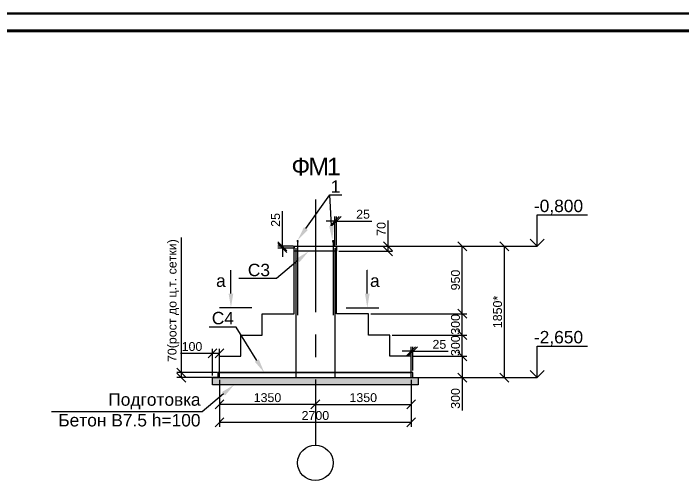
# Model space of a CAD drawing. Header units: millimetres. Extents: x -25736 to -23046, y 7958 to 9460.
# Drawn here: x -24282 to -24093.4, y 8596.1 to 8727.8 of the extents above; entities that cross this region are included whole.
import ezdxf
from ezdxf import colors
from ezdxf.entities.mleader import LeaderData, LeaderLine
from ezdxf.math import Vec2, Vec3

# ---------------------------------------------------------------- set-up
doc = ezdxf.new("R2010")
doc.units = ezdxf.units.MM
doc.linetypes.add('осевая', pattern=[50.8, 31.75, -6.35, 6.35, -6.35])
doc.layers.get('0').update_dxf_attribs({"lineweight": 30})
doc.layers.add('Оси', color=5, linetype='осевая')
doc.layers.add('Размеры', color=140, linetype='Continuous')
for name, color, linetype, lineweight in [('основной', 7, 'Continuous', 30), ('Средняя_0.5', 7, 'Continuous', 50), ('Текст', 252, 'Continuous', 18)]:
    doc.layers.add(name, color=color, linetype=linetype, lineweight=lineweight)
doc.styles.get("Standard").update_dxf_attribs({"font": 'ARIALUNI.TTF'})
doc.dimstyles.new('ISO-25', dxfattribs={"dimtxt": 2.5, "dimasz": 2.5, "dimexe": 1.25, "dimexo": 0.625, "dimtad": 1, "dimtxsty": 'Standard', "dimblk": 'OBLIQUE', "dimcen": 2.5, "dimadec": 0, "dimazin": 0, "dimtfac": 1, "dimtmove": 0, "dimatfit": 3, "dimfxl": 1, "dimarcsym": 0})

# ---------------------------------------------------------------- blocks, each defined once
blk = doc.blocks.new('_Oblique')
at = {"color": 0, "linetype": 'ByBlock', "lineweight": -2}
blk.add_line((-0.5, -0.5), (0.5, 0.5), dxfattribs=at)
blk = doc.blocks.new('*D86')
at = {"layer": 'Defpoints', "color": 0, "transparency": 16777216}
for p in [(-24595.29, 8266.03), (-24568.29, 8264.03), (-24595.29, 8258.46)]:
    blk.add_point(p, dxfattribs=at)
at = {"layer": 'Размеры', "color": 0, "lineweight": -2, "transparency": 16777216}
for p, q in [((-24595.29, 8265.4), (-24595.29, 8257.21)), ((-24568.29, 8263.4), (-24568.29, 8257.21)), ((-24568.29, 8258.46), (-24595.29, 8258.46))]:
    blk.add_line(p, q, dxfattribs=at)
at = {"layer": 'Размеры', "color": 0, "lineweight": -2, "transparency": 16777216, "xscale": 2.5, "yscale": 2.5, "zscale": 2.5, "rotation": 180}
blk.add_blockref('_Oblique', (-24595.29, 8258.46), dxfattribs=at)
at = {"layer": 'Размеры', "color": 0, "lineweight": -2, "transparency": 16777216, "xscale": 2.5, "yscale": 2.5, "zscale": 2.5}
blk.add_blockref('_Oblique', (-24568.29, 8258.46), dxfattribs=at)
at = {"layer": 'Размеры', "color": 0, "transparency": 16777216, "insert": (-24581.79, 8260.36), "char_height": 2.5, "attachment_point": 5}
blk.add_mtext('1350', dxfattribs=at)
blk = doc.blocks.new('*D87')
at = {"layer": 'Defpoints', "color": 0, "transparency": 16777216}
for p in [(-24541.29, 8266.03), (-24568.29, 8264.03), (-24541.29, 8258.46)]:
    blk.add_point(p, dxfattribs=at)
at = {"layer": 'Размеры', "color": 0, "lineweight": -2, "transparency": 16777216}
for p, q in [((-24541.29, 8265.4), (-24541.29, 8257.21)), ((-24568.29, 8263.4), (-24568.29, 8257.21)), ((-24568.29, 8258.46), (-24541.29, 8258.46))]:
    blk.add_line(p, q, dxfattribs=at)
at = {"layer": 'Размеры', "color": 0, "lineweight": -2, "transparency": 16777216, "xscale": 2.5, "yscale": 2.5, "zscale": 2.5, "rotation": 180}
blk.add_blockref('_Oblique', (-24568.29, 8258.46), dxfattribs=at)
at = {"layer": 'Размеры', "color": 0, "lineweight": -2, "transparency": 16777216, "xscale": 2.5, "yscale": 2.5, "zscale": 2.5}
blk.add_blockref('_Oblique', (-24541.29, 8258.46), dxfattribs=at)
at = {"layer": 'Размеры', "color": 0, "transparency": 16777216, "insert": (-24554.79, 8260.36), "char_height": 2.5, "attachment_point": 5}
blk.add_mtext('1350', dxfattribs=at)
blk = doc.blocks.new('*D88')
at = {"layer": 'Defpoints', "color": 0, "transparency": 16777216}
for p in [(-24562.29, 8303.03), (-24526.9, 8303.03), (-24553.29, 8284.03)]:
    blk.add_point(p, dxfattribs=at)
at = {"layer": 'Размеры', "color": 0, "lineweight": -2, "transparency": 16777216}
for p, q in [((-24561.67, 8303.03), (-24525.65, 8303.03)), ((-24526.9, 8284.03), (-24526.9, 8303.03)), ((-24552.67, 8284.03), (-24525.65, 8284.03))]:
    blk.add_line(p, q, dxfattribs=at)
at = {"layer": 'Размеры', "color": 0, "lineweight": -2, "transparency": 16777216, "xscale": 2.5, "yscale": 2.5, "zscale": 2.5}
for p, rotation in [((-24526.9, 8303.03), 90), ((-24526.9, 8284.03), 270)]:
    blk.add_blockref('_Oblique', p, dxfattribs=dict(at, rotation=rotation))
at = {"layer": 'Размеры', "color": 0, "transparency": 16777216, "insert": (-24528.8, 8293.53), "char_height": 2.5, "attachment_point": 5, "rotation": 90}
blk.add_mtext('950', dxfattribs=at)
blk = doc.blocks.new('*D89')
at = {"layer": 'Defpoints', "color": 0, "transparency": 16777216}
for p in [(-24553.29, 8284.03), (-24526.9, 8284.03), (-24547.29, 8278.03)]:
    blk.add_point(p, dxfattribs=at)
at = {"layer": 'Размеры', "color": 0, "lineweight": -2, "transparency": 16777216}
for p, q in [((-24552.67, 8284.03), (-24525.65, 8284.03)), ((-24526.9, 8278.03), (-24526.9, 8284.03)), ((-24546.67, 8278.03), (-24525.65, 8278.03))]:
    blk.add_line(p, q, dxfattribs=at)
at = {"layer": 'Размеры', "color": 0, "lineweight": -2, "transparency": 16777216, "xscale": 2.5, "yscale": 2.5, "zscale": 2.5}
for p, rotation in [((-24526.9, 8284.03), 90), ((-24526.9, 8278.03), 270)]:
    blk.add_blockref('_Oblique', p, dxfattribs=dict(at, rotation=rotation))
at = {"layer": 'Размеры', "color": 0, "transparency": 16777216, "insert": (-24528.8, 8281.03), "char_height": 2.5, "attachment_point": 5, "rotation": 90}
blk.add_mtext('300', dxfattribs=at)
blk = doc.blocks.new('*D90')
at = {"layer": 'Defpoints', "color": 0, "transparency": 16777216}
for p in [(-24547.29, 8278.03), (-24526.9, 8278.03), (-24541.29, 8272.03)]:
    blk.add_point(p, dxfattribs=at)
at = {"layer": 'Размеры', "color": 0, "lineweight": -2, "transparency": 16777216}
for p, q in [((-24546.67, 8278.03), (-24525.65, 8278.03)), ((-24526.9, 8272.03), (-24526.9, 8278.03)), ((-24540.67, 8272.03), (-24525.65, 8272.03))]:
    blk.add_line(p, q, dxfattribs=at)
at = {"layer": 'Размеры', "color": 0, "lineweight": -2, "transparency": 16777216, "xscale": 2.5, "yscale": 2.5, "zscale": 2.5}
for p, rotation in [((-24526.9, 8278.03), 90), ((-24526.9, 8272.03), 270)]:
    blk.add_blockref('_Oblique', p, dxfattribs=dict(at, rotation=rotation))
at = {"layer": 'Размеры', "color": 0, "transparency": 16777216, "insert": (-24528.8, 8275.03), "char_height": 2.5, "attachment_point": 5, "rotation": 90}
blk.add_mtext('300', dxfattribs=at)
blk = doc.blocks.new('*D91')
at = {"layer": 'Defpoints', "color": 0, "transparency": 16777216}
for p in [(-24541.29, 8272.03), (-24526.9, 8272.03), (-24535.29, 8266.03)]:
    blk.add_point(p, dxfattribs=at)
at = {"layer": 'Размеры', "color": 0, "lineweight": -2, "transparency": 16777216}
for p, q in [((-24540.67, 8272.03), (-24525.65, 8272.03)), ((-24526.9, 8272.03), (-24526.9, 8266.03)), ((-24534.67, 8266.03), (-24525.65, 8266.03)), ((-24526.9, 8266.03), (-24526.9, 8256.76))]:
    blk.add_line(p, q, dxfattribs=at)
at = {"layer": 'Размеры', "color": 0, "lineweight": -2, "transparency": 16777216, "xscale": 2.5, "yscale": 2.5, "zscale": 2.5}
for p, rotation in [((-24526.9, 8272.03), 90), ((-24526.9, 8266.03), 270)]:
    blk.add_blockref('_Oblique', p, dxfattribs=dict(at, rotation=rotation))
at = {"layer": 'Размеры', "color": 0, "transparency": 16777216, "insert": (-24528.8, 8260.14), "char_height": 2.5, "attachment_point": 5, "rotation": 90}
blk.add_mtext('300', dxfattribs=at)
blk = doc.blocks.new('*D92')
at = {"layer": 'Defpoints', "color": 0, "transparency": 16777216}
for p in [(-24595.29, 8266.03), (-24541.29, 8266.03), (-24541.29, 8253.43)]:
    blk.add_point(p, dxfattribs=at)
at = {"layer": 'Размеры', "color": 0, "lineweight": -2, "transparency": 16777216}
for p, q in [((-24595.29, 8265.4), (-24595.29, 8252.18)), ((-24541.29, 8265.4), (-24541.29, 8252.18)), ((-24595.29, 8253.43), (-24541.29, 8253.43))]:
    blk.add_line(p, q, dxfattribs=at)
at = {"layer": 'Размеры', "color": 0, "lineweight": -2, "transparency": 16777216, "xscale": 2.5, "yscale": 2.5, "zscale": 2.5, "rotation": 180}
blk.add_blockref('_Oblique', (-24595.29, 8253.43), dxfattribs=at)
at = {"layer": 'Размеры', "color": 0, "lineweight": -2, "transparency": 16777216, "xscale": 2.5, "yscale": 2.5, "zscale": 2.5}
blk.add_blockref('_Oblique', (-24541.29, 8253.43), dxfattribs=at)
at = {"layer": 'Размеры', "color": 0, "transparency": 16777216, "insert": (-24568.29, 8255.33), "char_height": 2.5, "attachment_point": 5}
blk.add_mtext('2700', dxfattribs=at)
blk = doc.blocks.new('*D93')
at = {"layer": 'Defpoints', "color": 0, "transparency": 16777216}
for p in [(-24562.29, 8303.03), (-24515.04, 8303.03), (-24540.79, 8266.03)]:
    blk.add_point(p, dxfattribs=at)
at = {"layer": 'Размеры', "color": 0, "lineweight": -2, "transparency": 16777216}
for p, q in [((-24561.67, 8303.03), (-24513.79, 8303.03)), ((-24515.04, 8266.03), (-24515.04, 8303.03)), ((-24540.17, 8266.03), (-24513.79, 8266.03))]:
    blk.add_line(p, q, dxfattribs=at)
at = {"layer": 'Размеры', "color": 0, "lineweight": -2, "transparency": 16777216, "xscale": 2.5, "yscale": 2.5, "zscale": 2.5}
for p, rotation in [((-24515.04, 8303.03), 90), ((-24515.04, 8266.03), 270)]:
    blk.add_blockref('_Oblique', p, dxfattribs=dict(at, rotation=rotation))
at = {"layer": 'Размеры', "color": 0, "transparency": 16777216, "insert": (-24516.94, 8284.53), "char_height": 2.5, "attachment_point": 5, "rotation": 90}
blk.add_mtext('1850*', dxfattribs=at)
blk = doc.blocks.new('*D94')
at = {"layer": 'Defpoints', "color": 0, "transparency": 16777216}
for p in [(-24562.29, 8303.03), (-24547.81, 8303.03), (-24562.29, 8301.63)]:
    blk.add_point(p, dxfattribs=at)
at = {"layer": 'Размеры', "color": 0, "lineweight": -2, "transparency": 16777216}
for p, q in [((-24547.81, 8303.03), (-24547.81, 8310.33)), ((-24561.67, 8303.03), (-24546.56, 8303.03)), ((-24547.81, 8301.63), (-24547.81, 8303.03)), ((-24561.67, 8301.63), (-24546.56, 8301.63))]:
    blk.add_line(p, q, dxfattribs=at)
at = {"layer": 'Размеры', "color": 0, "lineweight": -2, "transparency": 16777216, "xscale": 2.5, "yscale": 2.5, "zscale": 2.5}
for p, rotation in [((-24547.81, 8303.03), 90), ((-24547.81, 8301.63), 270)]:
    blk.add_blockref('_Oblique', p, dxfattribs=dict(at, rotation=rotation))
at = {"layer": 'Размеры', "color": 0, "transparency": 16777216, "insert": (-24549.71, 8307.93), "char_height": 2.5, "attachment_point": 5, "rotation": 90}
blk.add_mtext('70', dxfattribs=at)
blk = doc.blocks.new('*D95')
at = {"layer": 'Defpoints', "color": 0, "transparency": 16777216}
for p in [(-24577.6, 8303.03), (-24573.79, 8303.03), (-24573.79, 8302.53)]:
    blk.add_point(p, dxfattribs=at)
at = {"layer": 'Размеры', "color": 0, "lineweight": -2, "transparency": 16777216}
for p, q in [((-24577.6, 8303.03), (-24577.6, 8312.92)), ((-24574.42, 8303.03), (-24578.85, 8303.03)), ((-24574.42, 8302.53), (-24578.85, 8302.53)), ((-24577.6, 8302.53), (-24577.6, 8303.03)), ((-24577.6, 8302.53), (-24577.6, 8300.03))]:
    blk.add_line(p, q, dxfattribs=at)
at = {"layer": 'Размеры', "color": 0, "lineweight": -2, "transparency": 16777216, "xscale": 2.5, "yscale": 2.5, "zscale": 2.5}
for p, rotation in [((-24577.6, 8303.03), 270), ((-24577.6, 8302.53), 90)]:
    blk.add_blockref('_Oblique', p, dxfattribs=dict(at, rotation=rotation))
at = {"layer": 'Размеры', "color": 0, "transparency": 16777216, "insert": (-24579.5, 8310.47), "char_height": 2.5, "attachment_point": 5, "rotation": 90}
blk.add_mtext('25', dxfattribs=at)
blk = doc.blocks.new('*D96')
at = {"layer": 'Defpoints', "color": 0, "transparency": 16777216}
for p in [(-24562.79, 8310.16), (-24562.79, 8302.53), (-24562.29, 8302.76)]:
    blk.add_point(p, dxfattribs=at)
at = {"layer": 'Размеры', "color": 0, "lineweight": -2, "transparency": 16777216}
for p, q in [((-24562.79, 8303.15), (-24562.79, 8311.41)), ((-24562.29, 8303.39), (-24562.29, 8311.41)), ((-24562.79, 8310.16), (-24565.29, 8310.16)), ((-24562.79, 8310.16), (-24562.29, 8310.16)), ((-24562.29, 8310.16), (-24552.4, 8310.16))]:
    blk.add_line(p, q, dxfattribs=at)
at = {"layer": 'Размеры', "color": 0, "lineweight": -2, "transparency": 16777216, "xscale": 2.5, "yscale": 2.5, "zscale": 2.5}
blk.add_blockref('_Oblique', (-24562.79, 8310.16), dxfattribs=at)
at = {"layer": 'Размеры', "color": 0, "lineweight": -2, "transparency": 16777216, "xscale": 2.5, "yscale": 2.5, "zscale": 2.5, "rotation": 180}
blk.add_blockref('_Oblique', (-24562.29, 8310.16), dxfattribs=at)
at = {"layer": 'Размеры', "color": 0, "transparency": 16777216, "insert": (-24554.85, 8312.06), "char_height": 2.5, "attachment_point": 5}
blk.add_mtext('25', dxfattribs=at)
blk = doc.blocks.new('*D97')
at = {"layer": 'Defpoints', "color": 0, "transparency": 16777216}
for p in [(-24541.29, 8273.48), (-24541.29, 8267.43), (-24540.79, 8267.43)]:
    blk.add_point(p, dxfattribs=at)
at = {"layer": 'Размеры', "color": 0, "lineweight": -2, "transparency": 16777216}
for p, q in [((-24541.29, 8268.05), (-24541.29, 8274.73)), ((-24540.79, 8268.05), (-24540.79, 8274.73)), ((-24541.29, 8273.48), (-24543.79, 8273.48)), ((-24541.29, 8273.48), (-24540.79, 8273.48)), ((-24540.79, 8273.48), (-24530.9, 8273.48))]:
    blk.add_line(p, q, dxfattribs=at)
at = {"layer": 'Размеры', "color": 0, "lineweight": -2, "transparency": 16777216, "xscale": 2.5, "yscale": 2.5, "zscale": 2.5}
blk.add_blockref('_Oblique', (-24541.29, 8273.48), dxfattribs=at)
at = {"layer": 'Размеры', "color": 0, "lineweight": -2, "transparency": 16777216, "xscale": 2.5, "yscale": 2.5, "zscale": 2.5, "rotation": 180}
blk.add_blockref('_Oblique', (-24540.79, 8273.48), dxfattribs=at)
at = {"layer": 'Размеры', "color": 0, "transparency": 16777216, "insert": (-24533.35, 8275.38), "char_height": 2.5, "attachment_point": 5}
blk.add_mtext('25', dxfattribs=at)
blk = doc.blocks.new('*D98')
at = {"layer": 'Defpoints', "color": 0, "transparency": 16777216}
for p in [(-24597.29, 8272.86), (-24597.29, 8266.03), (-24595.29, 8267.43)]:
    blk.add_point(p, dxfattribs=at)
at = {"layer": 'Размеры', "color": 0, "lineweight": -2, "transparency": 16777216}
for p, q in [((-24597.29, 8266.65), (-24597.29, 8274.11)), ((-24595.29, 8268.05), (-24595.29, 8274.11)), ((-24597.29, 8272.86), (-24606.32, 8272.86)), ((-24595.29, 8272.86), (-24597.29, 8272.86))]:
    blk.add_line(p, q, dxfattribs=at)
at = {"layer": 'Размеры', "color": 0, "lineweight": -2, "transparency": 16777216, "xscale": 2.5, "yscale": 2.5, "zscale": 2.5, "rotation": 180}
blk.add_blockref('_Oblique', (-24597.29, 8272.86), dxfattribs=at)
at = {"layer": 'Размеры', "color": 0, "lineweight": -2, "transparency": 16777216, "xscale": 2.5, "yscale": 2.5, "zscale": 2.5}
blk.add_blockref('_Oblique', (-24595.29, 8272.86), dxfattribs=at)
at = {"layer": 'Размеры', "color": 0, "transparency": 16777216, "insert": (-24603.06, 8274.77), "char_height": 2.5, "attachment_point": 5}
blk.add_mtext('100', dxfattribs=at)
blk = doc.blocks.new('*D99')
at = {"layer": 'Defpoints', "color": 0, "transparency": 16777216}
for p in [(-24606.04, 8267.43), (-24595.29, 8267.43), (-24595.29, 8266.03)]:
    blk.add_point(p, dxfattribs=at)
at = {"layer": 'Размеры', "color": 0, "lineweight": -2, "transparency": 16777216}
for p, q in [((-24606.04, 8267.43), (-24606.04, 8305.52)), ((-24595.92, 8267.43), (-24607.29, 8267.43)), ((-24595.92, 8266.03), (-24607.29, 8266.03)), ((-24606.04, 8266.03), (-24606.04, 8267.43))]:
    blk.add_line(p, q, dxfattribs=at)
at = {"layer": 'Размеры', "color": 0, "lineweight": -2, "transparency": 16777216, "xscale": 2.5, "yscale": 2.5, "zscale": 2.5}
for p, rotation in [((-24606.04, 8267.43), 90), ((-24606.04, 8266.03), 270)]:
    blk.add_blockref('_Oblique', p, dxfattribs=dict(at, rotation=rotation))
at = {"layer": 'Размеры', "color": 0, "transparency": 16777216, "insert": (-24608.3, 8287.72), "char_height": 2.5, "attachment_point": 5, "rotation": 90}
blk.add_mtext('70(рост до ц.т. сетки)', dxfattribs=at)
blk = doc.blocks.new('_Open90')
at = {"color": 0, "linetype": 'ByBlock', "lineweight": -2}
for p, q in [((-0.5, 0.5), (0, 0)), ((0, 0), (-1, 0)), ((0, 0), (-0.5, -0.5))]:
    blk.add_line(p, q, dxfattribs=at)
blk = doc.blocks.new('534')
h = blk.add_hatch()
h.set_pattern_fill('AR-SAND', color=256, scale=0.02)
h.set_pattern_definition([(37.5, (-69858.994, 14628.3711), (-0.032000626, 0.978826475), [0, -0.77216, 0, -0.8636, 0, -0.8255]), (7.5, (-69858.994, 14628.3711), (0.899046566, 1.4336502), [0, -0.41656, 0, -0.69596, 0, -0.2667]), (327.5, (-69859.6188, 14628.3711), (1.58198474, 0.00287437), [0, -0.254, 0, -0.9144, 0, -1.1938]), (317.5, (-69859.6188, 14628.3711), (1.527112905, 0.445858647), [0, -0.127, 0, -0.59944, 0, -0.6858])])
h.paths.add_polyline_path([(-24597.293, 8266.026), (-24597.293, 8264.026), (-24568.293, 8264.026), (-24568.293, 8266.026)])
h.paths.add_polyline_path([(-24568.293, 8266.026), (-24568.293, 8264.026), (-24539.293, 8264.026), (-24539.293, 8266.026)])
for p, q in [((-24573.293, 8304.598), (-24573.515, 8304.522)), ((-24573.293, 8304.295), (-24573.515, 8304.219)), ((-24573.293, 8304.748), (-24573.293, 8283.632)), ((-24573.293, 8304.598), (-24573.072, 8304.674)), ((-24573.293, 8304.295), (-24573.072, 8304.371)), ((-24563.293, 8304.598), (-24563.515, 8304.522)), ((-24563.293, 8304.295), (-24563.515, 8304.219)), ((-24563.293, 8304.748), (-24563.293, 8283.632)), ((-24563.293, 8304.598), (-24563.072, 8304.674)), ((-24563.293, 8304.295), (-24563.072, 8304.371)), ((-24574.293, 8284.026), (-24574.293, 8303.026)), ((-24574.293, 8303.026), (-24562.293, 8303.026)), ((-24574.293, 8303.026), (-24574.293, 8302.526)), ((-24573.793, 8302.526), (-24573.793, 8266.026)), ((-24562.793, 8302.526), (-24562.793, 8266.026)), ((-24562.293, 8284.026), (-24562.293, 8303.026)), ((-24562.293, 8303.026), (-24562.293, 8301.626)), ((-24562.293, 8301.626), (-24574.293, 8301.626)), ((-24583.293, 8278.026), (-24583.293, 8284.026)), ((-24583.293, 8284.026), (-24574.293, 8284.026)), ((-24553.293, 8284.026), (-24562.293, 8284.026)), ((-24553.293, 8278.026), (-24553.293, 8284.026)), ((-24589.293, 8272.026), (-24589.293, 8278.026)), ((-24589.293, 8278.026), (-24583.293, 8278.026)), ((-24547.293, 8278.026), (-24553.293, 8278.026)), ((-24547.293, 8272.026), (-24547.293, 8278.026)), ((-24595.293, 8266.026), (-24595.293, 8272.026)), ((-24595.293, 8272.026), (-24589.293, 8272.026)), ((-24541.293, 8272.026), (-24547.293, 8272.026)), ((-24541.293, 8266.026), (-24541.293, 8272.026)), ((-24595.293, 8267.426), (-24541.293, 8267.426))]:
    blk.add_line(p, q)
for points in [[(-24539.293, 8264.026), (-24597.293, 8264.026), (-24597.293, 8266.026), (-24539.293, 8266.026)], [(-24595.793, 8266.026), (-24540.793, 8266.026), (-24540.793, 8267.426), (-24595.793, 8267.426)]]:
    blk.add_lwpolyline(points, close=True)
at = {"layer": 'Оси'}
blk.add_line((-24568.293, 8316.262), (-24568.293, 8246.983), dxfattribs=at)
at = {"layer": 'Размеры'}
for p, q in [((-24562.293, 8303.026), (-24505.769, 8303.026)), ((-24562.293, 8266.026), (-24505.769, 8266.026))]:
    blk.add_line(p, q, dxfattribs=at)
at = {"layer": 'Размеры', "lineweight": 30}
for p, q in [((-24586.161, 8285.711), (-24595.31, 8285.711)), ((-24559.575, 8285.711), (-24550.426, 8285.711))]:
    blk.add_line(p, q, dxfattribs=at)
at = {"layer": 'Размеры'}
blk.add_circle((-24568.293, 8241.983), 5, dxfattribs=at)
at = {"layer": 'Размеры', "char_height": 3.5}
for s, width, insert, attachment_point in [('1', 0.38088, (-24563.958, 8321.634), 1), ('-0,800', 0.38088, (-24492.844, 8316.177), 3), ('С3', 0.38088, (-24581.069, 8294.56), 9), ('а', 0.38088, (-24593.551, 8295.093), 3), ('а', 0.38088, (-24550.177, 8295.093), 3), ('С4', 0.38088, (-24591.227, 8284.544), 3), ('-2,650', 0.38088, (-24492.844, 8279.177), 3), ('Подготовка \\PБетон В7.5 h=100', 41.28752, (-24600.658, 8252.205), 9)]:
    blk.add_mtext_dynamic_manual_height_columns(s, width=width, gutter_width=12.5, heights=[0], dxfattribs=dict(at, insert=insert, attachment_point=attachment_point))
at = {"layer": 'Текст', "color": 0, "insert": (-24568.293, 8325.493), "char_height": 5, "width": 198.29273, "attachment_point": 5}
blk.add_mtext('{\\T0.9;ФМ1}', dxfattribs=at)
at = {"layer": 'Размеры'}
for base, p1, p2, picture, middle in [((-24562.793, 8310.16), (-24562.293, 8302.765), (-24562.793, 8302.526), '*D96', (-24554.847, 8310.16)), ((-24541.293, 8273.478), (-24540.793, 8267.426), (-24541.293, 8267.426), '*D97', (-24533.347, 8273.478))]:
    dim = blk.add_linear_dim(base=base, p1=p1, p2=p2, text='25', dimstyle='ISO-25', dxfattribs=at)
    dim.commit()
    dim.dimension.update_dxf_attribs({"geometry": picture, "text_midpoint": middle, "dimtype": 128})
for base, p1, p2, text, picture, middle in [((-24577.601, 8303.026), (-24573.793, 8302.526), (-24573.793, 8303.026), '25', '*D95', (-24579.502, 8310.472)), ((-24606.04, 8267.426), (-24595.293, 8266.026), (-24595.293, 8267.426), '70(рост до ц.т. сетки)', '*D99', (-24608.304, 8287.725)), ((-24526.896, 8303.026), (-24553.293, 8284.026), (-24562.293, 8303.026), '950', '*D88', (-24528.798, 8293.526)), ((-24515.04, 8303.026), (-24540.793, 8266.026), (-24562.293, 8303.026), '1850*', '*D93', (-24516.941, 8284.526))]:
    dim = blk.add_linear_dim(base=base, p1=p1, p2=p2, angle=90, text=text, dimstyle='ISO-25', dxfattribs=at)
    dim.commit()
    dim.dimension.update_dxf_attribs({"geometry": picture, "text_midpoint": middle})
for base, p1, p2, text, picture, middle in [((-24547.812, 8303.026), (-24562.293, 8301.626), (-24562.293, 8303.026), '70', '*D94', (-24547.812, 8307.927)), ((-24526.896, 8284.026), (-24547.293, 8278.026), (-24553.293, 8284.026), '300', '*D89', (-24526.896, 8281.026)), ((-24526.896, 8278.026), (-24541.293, 8272.026), (-24547.293, 8278.026), '300', '*D90', (-24526.896, 8275.026)), ((-24526.896, 8272.026), (-24535.293, 8266.026), (-24541.293, 8272.026), '300', '*D91', (-24526.896, 8260.144))]:
    dim = blk.add_linear_dim(base=base, p1=p1, p2=p2, angle=90, text=text, dimstyle='ISO-25', dxfattribs=at)
    dim.commit()
    dim.dimension.update_dxf_attribs({"geometry": picture, "text_midpoint": middle, "dimtype": 128})
for base, p1, p2, text, picture, middle in [((-24597.293, 8272.865), (-24595.293, 8267.426), (-24597.293, 8266.026), '100', '*D98', (-24603.058, 8274.766)), ((-24595.293, 8258.456), (-24568.293, 8264.026), (-24595.293, 8266.026), '1350', '*D86', (-24581.793, 8260.358)), ((-24541.293, 8253.425), (-24595.293, 8266.026), (-24541.293, 8266.026), '2700', '*D92', (-24568.293, 8255.327)), ((-24541.293, 8258.456), (-24568.293, 8264.026), (-24541.293, 8266.026), '1350', '*D87', (-24554.793, 8260.358))]:
    dim = blk.add_linear_dim(base=base, p1=p1, p2=p2, text=text, dimstyle='ISO-25', dxfattribs=at)
    dim.commit()
    dim.dimension.update_dxf_attribs({"geometry": picture, "text_midpoint": middle})
ml = blk.add_multileader_mtext('Standard', dxfattribs=at)
ml.set_content('', color=256)
ml.set_leader_properties()
ml.build(insert=Vec2(0, 0))
ctx = ml.context
ctx.base_point, ctx.plane_origin = Vec3(-24560.802, 8317.541), Vec3(-24573.293, 8304.748)
notes = []
notes.append((ctx, [(0, (1, 1, 0), (-24564.248, 8317.541), (1, 0), 3.446, [(0, [(-24573.293, 8304.748)], 0, [])])]))
ctx.mtext.insert, ctx.mtext.flow_direction = Vec3(-24558.802, 8319.541), 5
ml = blk.add_multileader_mtext('Standard', dxfattribs=at)
ml.set_content('', color=256)
ml.set_leader_properties()
ml.build(insert=Vec2(0, 0))
ctx = ml.context
ctx.base_point, ctx.plane_origin = Vec3(-24560.802, 8317.541), Vec3(-24563.515, 8304.821)
notes.append((ctx, [(0, (1, 1, 0), (-24564.248, 8317.541), (1, 0), 3.446, [(0, [(-24563.515, 8304.821)], 0, [])])]))
ctx.mtext.insert, ctx.mtext.flow_direction = Vec3(-24558.802, 8319.541), 5
ml = blk.add_multileader_mtext('Standard', dxfattribs=at)
ml.set_content('', color=256)
ml.set_leader_properties()
ml.set_arrow_properties(name='OPEN90')
ml.build(insert=Vec2(0, 0))
ctx = ml.context
ctx.base_point, ctx.plane_origin = Vec3(-24491.642, 8311.881), Vec3(-24482.84, 8303.026)
notes.append((ctx, [(0, (1, 1, 0), (-24505.769, 8311.881), (1, 0), 14.127, [(0, [(-24505.769, 8303.026)], 0, [])])]))
ctx.mtext.insert, ctx.mtext.flow_direction = Vec3(-24489.642, 8313.881), 5
ml = blk.add_multileader_mtext('Standard', dxfattribs=at)
ml.set_content('', color=256)
ml.set_leader_properties()
ml.build(insert=Vec2(0, 0))
ctx = ml.context
ctx.base_point, ctx.plane_origin = Vec3(-24593.83, 8293.971), Vec3(-24570.158, 8301.626)
ctx.text_align_type = 2
notes.append((ctx, [(0, (1, 1, 0), (-24579.204, 8293.971), (-1, 0), 10.626, [(0, [(-24570.158, 8301.626)], 0, [])])]))
ctx.mtext.insert, ctx.mtext.alignment, ctx.mtext.flow_direction = Vec3(-24591.83, 8295.971), 3, 5
ml = blk.add_multileader_mtext('Standard', dxfattribs=at)
ml.set_content('', color=256)
ml.set_leader_properties()
ml.build(insert=Vec2(0, 0))
ctx = ml.context
ctx.base_point, ctx.plane_origin = Vec3(-24596.089, 8296.313), Vec3(-24592.08, 8285.711)
ctx.text_align_type = 2
notes.append((ctx, [(0, (1, 1, 0), (-24592.08, 8296.313), (-1, 0), 0.00917, [(0, [(-24592.08, 8285.711)], 0, [])])]))
ctx.mtext.insert, ctx.mtext.alignment, ctx.mtext.flow_direction = Vec3(-24594.089, 8298.313), 3, 5
ml = blk.add_multileader_mtext('Standard', dxfattribs=at)
ml.set_content('', color=256)
ml.set_leader_properties()
ml.build(insert=Vec2(0, 0))
ctx = ml.context
ctx.base_point, ctx.plane_origin = Vec3(-24553.646, 8296.313), Vec3(-24553.655, 8285.711)
notes.append((ctx, [(0, (1, 1, 0), (-24553.655, 8296.313), (1, 0), 0.00917, [(0, [(-24553.655, 8285.711)], 0, [])])]))
ctx.mtext.insert, ctx.mtext.flow_direction = Vec3(-24551.646, 8298.313), 5
ml = blk.add_multileader_mtext('Standard', dxfattribs=at)
ml.set_content('', color=256)
ml.set_leader_properties()
ml.build(insert=Vec2(0, 0))
ctx = ml.context
ctx.base_point, ctx.plane_origin = Vec3(-24602.193, 8280.247), Vec3(-24582.692, 8267.426)
ctx.text_align_type = 2
notes.append((ctx, [(0, (1, 1, 0), (-24590.58, 8280.247), (-1, 0), 7.613, [(0, [(-24582.692, 8267.426)], 0, [])])]))
ctx.mtext.insert, ctx.mtext.alignment, ctx.mtext.flow_direction = Vec3(-24600.193, 8282.247), 3, 5
ml = blk.add_multileader_mtext('Standard', dxfattribs=at)
ml.set_content('', color=256)
ml.set_leader_properties()
ml.set_arrow_properties(name='OPEN90')
ml.build(insert=Vec2(0, 0))
ctx = ml.context
ctx.base_point, ctx.plane_origin = Vec3(-24491.642, 8274.881), Vec3(-24482.84, 8266.026)
notes.append((ctx, [(0, (1, 1, 0), (-24505.769, 8274.881), (1, 0), 14.127, [(0, [(-24505.769, 8266.026)], 0, [])])]))
ctx.mtext.insert, ctx.mtext.flow_direction = Vec3(-24489.642, 8276.881), 5
ml = blk.add_multileader_mtext('Standard', dxfattribs=at)
ml.set_content('', color=256)
ml.set_leader_properties()
ml.build(insert=Vec2(0, 0))
ctx = ml.context
ctx.base_point, ctx.plane_origin = Vec3(-24646.667, 8256.371), Vec3(-24591.144, 8264.026)
ctx.text_align_type = 2
notes.append((ctx, [(0, (1, 1, 0), (-24600.189, 8256.371), (-1, 0), 42.478, [(0, [(-24591.144, 8264.026)], 0, [])])]))
ctx.mtext.insert, ctx.mtext.alignment, ctx.mtext.flow_direction = Vec3(-24644.667, 8258.371), 3, 5
for ctx, leaders in notes:
    for number, flags, end, landing, length, lines in leaders:
        leader = LeaderData()
        leader.index, (leader.has_last_leader_line, leader.has_dogleg_vector, leader.attachment_direction) = number, flags
        leader.last_leader_point, leader.dogleg_vector, leader.dogleg_length = Vec3(end), Vec3(landing), length
        for number, points, colour, breaks in lines:
            line = LeaderLine()
            line.index, line.vertices, line.color, line.breaks = number, Vec3.list(points), colors.encode_raw_color(colour), breaks
            leader.lines.append(line)
        ctx.leaders.append(leader)

msp = doc.modelspace()

# ---------------------------------------------------------------- linework, layer by layer
at = {"color": 0, "linetype": 'Continuous', "lineweight": 60}
msp.add_line((-24715.887, 8722.868), (-23918.736, 8722.868), dxfattribs=at)
at = {"layer": 'Средняя_0.5', "color": 0}
msp.add_line((-23903.882, 8727.819), (-24735.692, 8727.819), dxfattribs=at)

# ---------------------------------------------------------------- block references
at = {"layer": 'основной'}
msp.add_blockref('534', (371.386, 359.129), dxfattribs=at)

doc.saveas('drawing.dxf')
